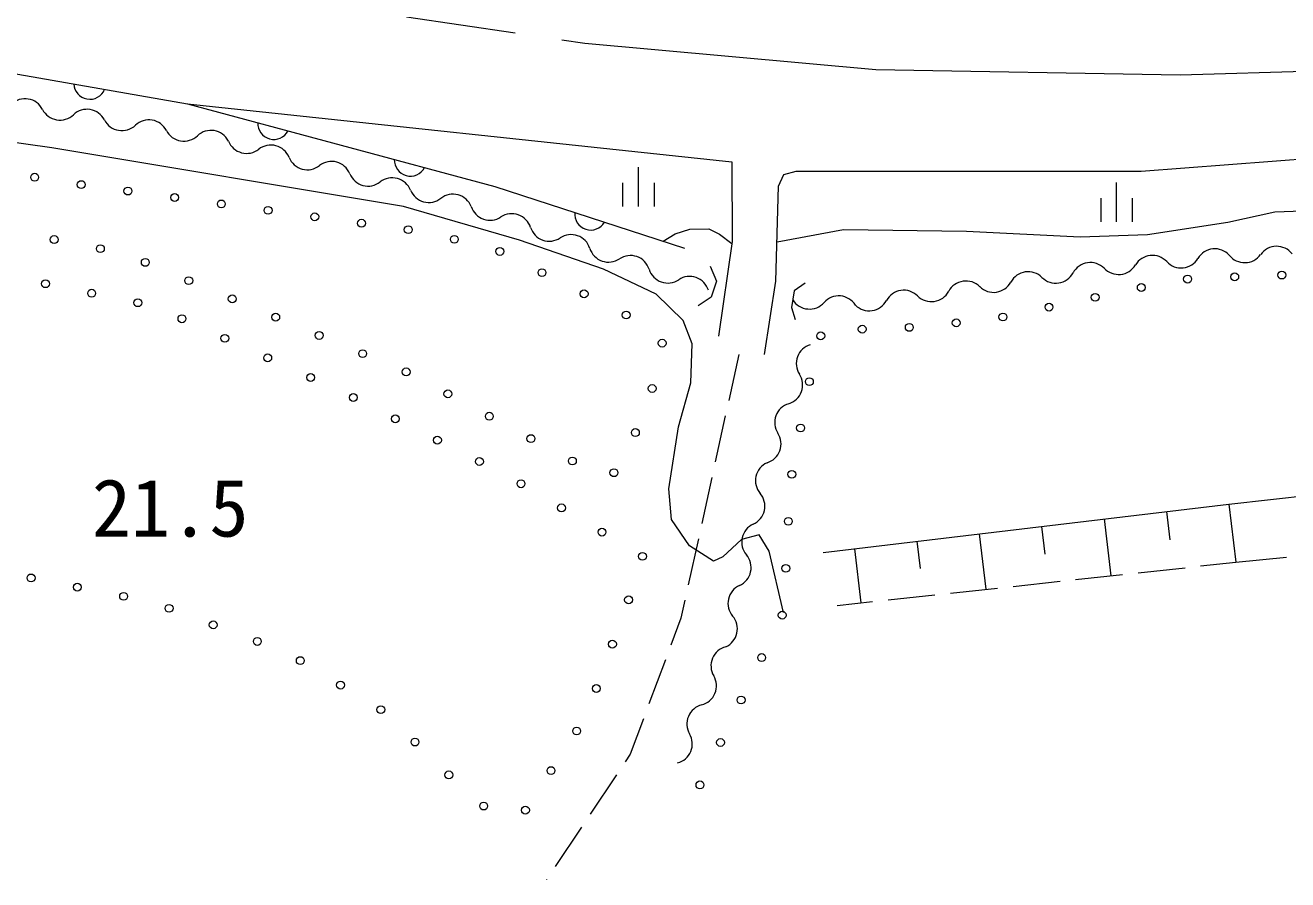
# Model space of a CAD drawing. Units: millimetres at full size, sheet at 1:1000; details may follow other scales. Extents: x 40000 to 680000, y 20000 to 380000.
# Drawn here: x 113709 to 153868, y 245598 to 272780 of the extents above; entities that cross this region are included whole.
import ezdxf
from ezdxf.enums import TextEntityAlignment as Align

# ---------------------------------------------------------------- set-up
doc = ezdxf.new("R2010")
doc.units = ezdxf.units.MM
doc.header["$LTSCALE"] = 1000
doc.linetypes.add('CHAIN', pattern=[18.5, 12, -1.5, 3.5, -1.5])
doc.layers.add('M-BGD', color=7, linetype='Continuous', lineweight=13)
doc.layers.add('M-BMK', color=2, linetype='CHAIN', lineweight=13)
doc.styles.add('ＭＳ ゴシック', font='')
doc.styles.get('ＭＳ ゴシック').set_extended_font_data('MS Gothic')

msp = doc.modelspace()

# ---------------------------------------------------------------- linework, layer by layer
at = {"layer": 'M-BGD'}
for p, q in [((114556, 268882), (104375, 270300)), ((118872, 270282), (136181, 268436)), ((125742, 267013), (114556, 268882)), ((149210, 268135), (160499, 269007)), ((133211, 267017), (133211, 268267)), ((136181, 268436), (136197, 265897)), ((137672, 267657), (137838, 268031)), ((137838, 268031), (138232, 268135)), ((138232, 268135), (149210, 268135)), ((132711, 267767), (132711, 267017)), ((133711, 267767), (133711, 267017)), ((137588, 264635), (137672, 267657)), ((148424, 266527), (148424, 267777)), ((147924, 267277), (147924, 266527)), ((148924, 267277), (148924, 266527)), ((129429, 265943), (125742, 267013)), ((151965, 266516), (153460, 266843)), ((153460, 266843), (154342, 266874)), ((134386, 266150), (134850, 266294)), ((134850, 266294), (135451, 266301)), ((135451, 266301), (135793, 266130)), ((137623, 265892), (139735, 266282)), ((139735, 266282), (143646, 266235)), ((149410, 266126), (151965, 266516)), ((132098, 265019), (129429, 265943)), ((134000, 265912), (134386, 266150)), ((136197, 265897), (135760, 262890)), ((135793, 266130), (136188, 265840)), ((143646, 266235), (147260, 266048)), ((147260, 266048), (149410, 266126)), ((135498, 265114), (135699, 264643)), ((133780, 264230), (132098, 265019)), ((135699, 264643), (135525, 264130)), ((137225, 262309), (137588, 264635)), ((138170, 264335), (138082, 263799)), ((138521, 264579), (138170, 264335)), ((134642, 263388), (133780, 264230)), ((135525, 264130), (135117, 263853)), ((138082, 263799), (138197, 263416)), ((134923, 262641), (134642, 263388)), ((134881, 261405), (134923, 262641)), ((136407, 262306), (136085, 260841)), ((134486, 260003), (134881, 261405)), ((135978, 260353), (135657, 258888)), ((134185, 258033), (134486, 260003)), ((135550, 258399), (135228, 256934)), ((134268, 257057), (134185, 258033)), ((151998, 257550), (152218, 255701)), ((134843, 256219), (134268, 257057)), ((148026, 257077), (148241, 255269)), ((150012, 257314), (150120, 256410)), ((146040, 256840), (146145, 255957)), ((135121, 256446), (134800, 254980)), ((135605, 255734), (134843, 256219)), ((136491, 256427), (135895, 255866)), ((137052, 256565), (136491, 256427)), ((137370, 256053), (137052, 256565)), ((142068, 256367), (142171, 255504)), ((144054, 256603), (144265, 254837)), ((135895, 255866), (135605, 255734)), ((137826, 254096), (137370, 256053)), ((140082, 256130), (140288, 254405)), ((152218, 255701), (153833, 255861)), ((149109, 255363), (150600, 255525)), ((151097, 255579), (152218, 255701)), ((145133, 254931), (146624, 255093)), ((147121, 255147), (148612, 255309)), ((141156, 254499), (142647, 254661)), ((143144, 254715), (144635, 254877)), ((134693, 254492), (134566, 253917)), ((139538, 254324), (140659, 254445)), ((134566, 253917), (134248, 253063)), ((134073, 252595), (133549, 251189)), ((133374, 250721), (132954, 249594)), ((132954, 249594), (132789, 249347)), ((132512, 248931), (131680, 247683)), ((131402, 247267), (130570, 246018)), ((130293, 245602), (130290, 245598))]:
    msp.add_line(p, q, dxfattribs=at)
for points in [[(103990, 272603), (112612, 271375), (118872, 270282), (128645, 267654), (134680, 265691)], [(139089, 256012), (151998, 257550), (155971, 257995), (159964, 257844), (167889, 256755), (177796, 255394)]]:
    msp.add_lwpolyline(points, dxfattribs=at)
for centre in [(114008, 267945), (115489, 267711), (116975, 267506), (118461, 267301), (119947, 267096), (121433, 266892), (122919, 266687), (124405, 266482), (125891, 266277), (114628, 265962), (127357, 265971), (116099, 265672), (128805, 265585), (117527, 265237), (114353, 264558), (118910, 264656), (130145, 264911), (150682, 264705), (152181, 264778), (153679, 264834), (115822, 264256), (131485, 264237), (147742, 264126), (149209, 264438), (117291, 263954), (120293, 264076), (146275, 263814), (118693, 263444), (121676, 263495), (132825, 263562), (144808, 263501), (140332, 263113), (141829, 263169), (143322, 263313), (120057, 262821), (123059, 262914), (133969, 262667), (139013, 262899), (121422, 262199), (124442, 262334), (125825, 261753), (122787, 261576), (138652, 261443), (124145, 260939), (127152, 261054), (133650, 261225), (125482, 260260), (128472, 260342), (133117, 259823), (138371, 259970), (126820, 259581), (129793, 259631), (128157, 258902), (131113, 258920), (132434, 258546), (129479, 258195), (138093, 258495), (130767, 257426), (137981, 257001), (132054, 256656), (133342, 255886), (137901, 255504), (113895, 255199), (115367, 254906), (116838, 254613), (132900, 254502), (118284, 254233), (119688, 253706), (137787, 254015), (121092, 253179), (132387, 253092), (122457, 252569), (137133, 252665), (123738, 251790), (131875, 251682), (136479, 251315), (125020, 251010), (131250, 250329), (126106, 249978), (135824, 249965), (127182, 248933), (130434, 249070), (135170, 248615), (128290, 247942), (129619, 247811)]:
    msp.add_circle(centre, 125, dxfattribs=at)
for centre, radius, start, end in [((115761, 270939), 512, 182.7755, 337.4147), ((113701, 269817), 625, 27.2259, 133.4861), ((114812, 270389), 625, 207.2259, 313.4861), ((115672, 269482), 625, 27.2259, 133.4861), ((116784, 270054), 625, 207.2259, 313.4861), ((117644, 269147), 625, 27.2259, 133.4861), ((121615, 269661), 512, 177.6316, 332.2708), ((118756, 269718), 625, 207.2259, 313.4861), ((119616, 268812), 625, 27.2259, 133.4861), ((120752, 269329), 625, 201.7733, 308.0335), ((121522, 268345), 625, 21.7733, 128.0335), ((122683, 268808), 625, 201.7733, 308.0335), ((123453, 267824), 625, 21.7733, 128.0335), ((125960, 268492), 512, 177.6316, 332.2708), ((124614, 268288), 625, 201.7733, 308.0335), ((125384, 267303), 625, 21.7733, 128.0335), ((126545, 267767), 625, 201.7733, 308.0335), ((127315, 266782), 625, 21.7733, 128.0335), ((128492, 267201), 625, 197.4375, 303.6977), ((129185, 266161), 625, 17.4375, 123.6977), ((131697, 266779), 512, 174.6613, 329.3006), ((130378, 266536), 625, 197.4375, 303.6977), ((131071, 265496), 625, 17.4375, 123.6977), ((132264, 265870), 625, 197.4375, 303.6977), ((132957, 264830), 625, 17.4375, 123.6977), ((149559, 264835), 625, 42.8496, 149.1098), ((151549, 265043), 625, 42.8496, 149.1098), ((152499, 265853), 625, 217.9958, 324.2561), ((153514, 265123), 625, 37.9958, 144.2561), ((147589, 264607), 625, 45.3154, 151.5756), ((148487, 265477), 625, 222.8496, 329.1098), ((150476, 265685), 625, 222.8496, 329.1098), ((134150, 265205), 625, 197.4375, 303.6977), ((134843, 264165), 625, 17.4375, 123.6977), ((145611, 264314), 625, 45.3154, 151.5756), ((146490, 265202), 625, 225.3154, 331.5756), ((141654, 263726), 625, 45.3154, 151.5756), ((142533, 264615), 625, 225.3154, 331.5756), ((143632, 264020), 625, 45.3154, 151.5756), ((144511, 264909), 625, 225.3154, 331.5756), ((138652, 264377), 625, 212.0219, 318.2821), ((139585, 263545), 625, 32.0219, 138.2821), ((140555, 264321), 625, 225.3154, 331.5756), ((138860, 262021), 625, 106.7536, 213.0138), ((137812, 261340), 625, 286.7536, 33.0138), ((138173, 260143), 625, 106.7536, 213.0138), ((137124, 259462), 625, 286.7536, 33.0138), ((137561, 258294), 625, 114.231, 220.4912), ((136610, 257482), 625, 294.231, 40.4912), ((137123, 256342), 625, 114.231, 220.4912), ((136173, 255530), 625, 294.231, 40.4912), ((136686, 254390), 625, 114.231, 220.4912), ((135735, 253579), 625, 294.231, 40.4912), ((136146, 252403), 625, 104.3235, 210.5837), ((135070, 251767), 625, 284.3235, 30.5837), ((135380, 250556), 625, 104.3235, 210.5837), ((134303, 249920), 625, 284.3235, 30.5837)]:
    msp.add_arc(centre, radius, start, end, dxfattribs=at)
at = {"layer": 'M-BMK'}
for p, q in [((94176, 277716), (131506, 272213)), ((131506, 272213), (140760, 271372)), ((140760, 271372), (150446, 271208)), ((150446, 271208), (157714, 271419))]:
    msp.add_line(p, q, dxfattribs=at)

# ---------------------------------------------------------------- texts
at = {"layer": 'M-BGD', "style": 'ＭＳ ゴシック'}
msp.add_text('21.5', height=1833, dxfattribs=at).set_placement((118321, 257431), align=Align.MIDDLE_CENTER)

doc.saveas('drawing.dxf')
